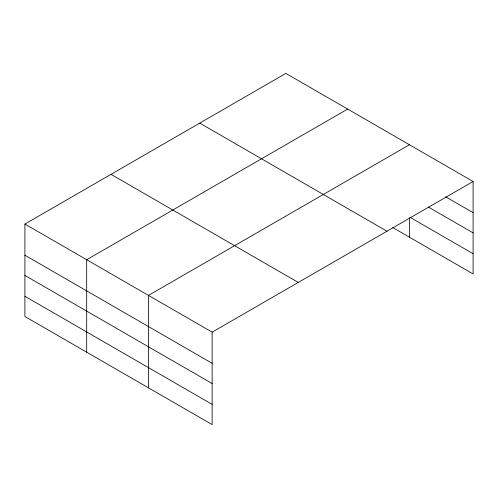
<?xml version="1.0" encoding="UTF-8"?>
<svg xmlns="http://www.w3.org/2000/svg" width="498" height="498" viewBox="0 0 498 498"><rect width="100%" height="100%" fill="white"/><g stroke="black" fill="none" stroke-linecap="round" stroke-linejoin="round"><path stroke-width="0.75" d="M392.642 227.493L473.1 273.944L473.1 181.502L285.852 73.399L24.9 224.056L24.9 316.498L212.148 424.601L212.148 332.16L24.9 224.056M347.648 109.074L86.689 259.732L86.689 352.173M409.437 144.75L148.485 295.407L148.485 387.849M212.148 332.16L473.1 181.502M445.623 196.797L473.1 212.658M428.199 206.956L473.1 232.883M410.109 217.352L473.1 253.719M199.742 123.112L386.983 231.221M111.017 174.337L298.258 282.447M24.9 255.213L212.148 363.316M24.9 275.438L212.148 383.541M24.9 296.273L212.148 404.376M409.437 217.738L409.437 237.185"/></g></svg>
